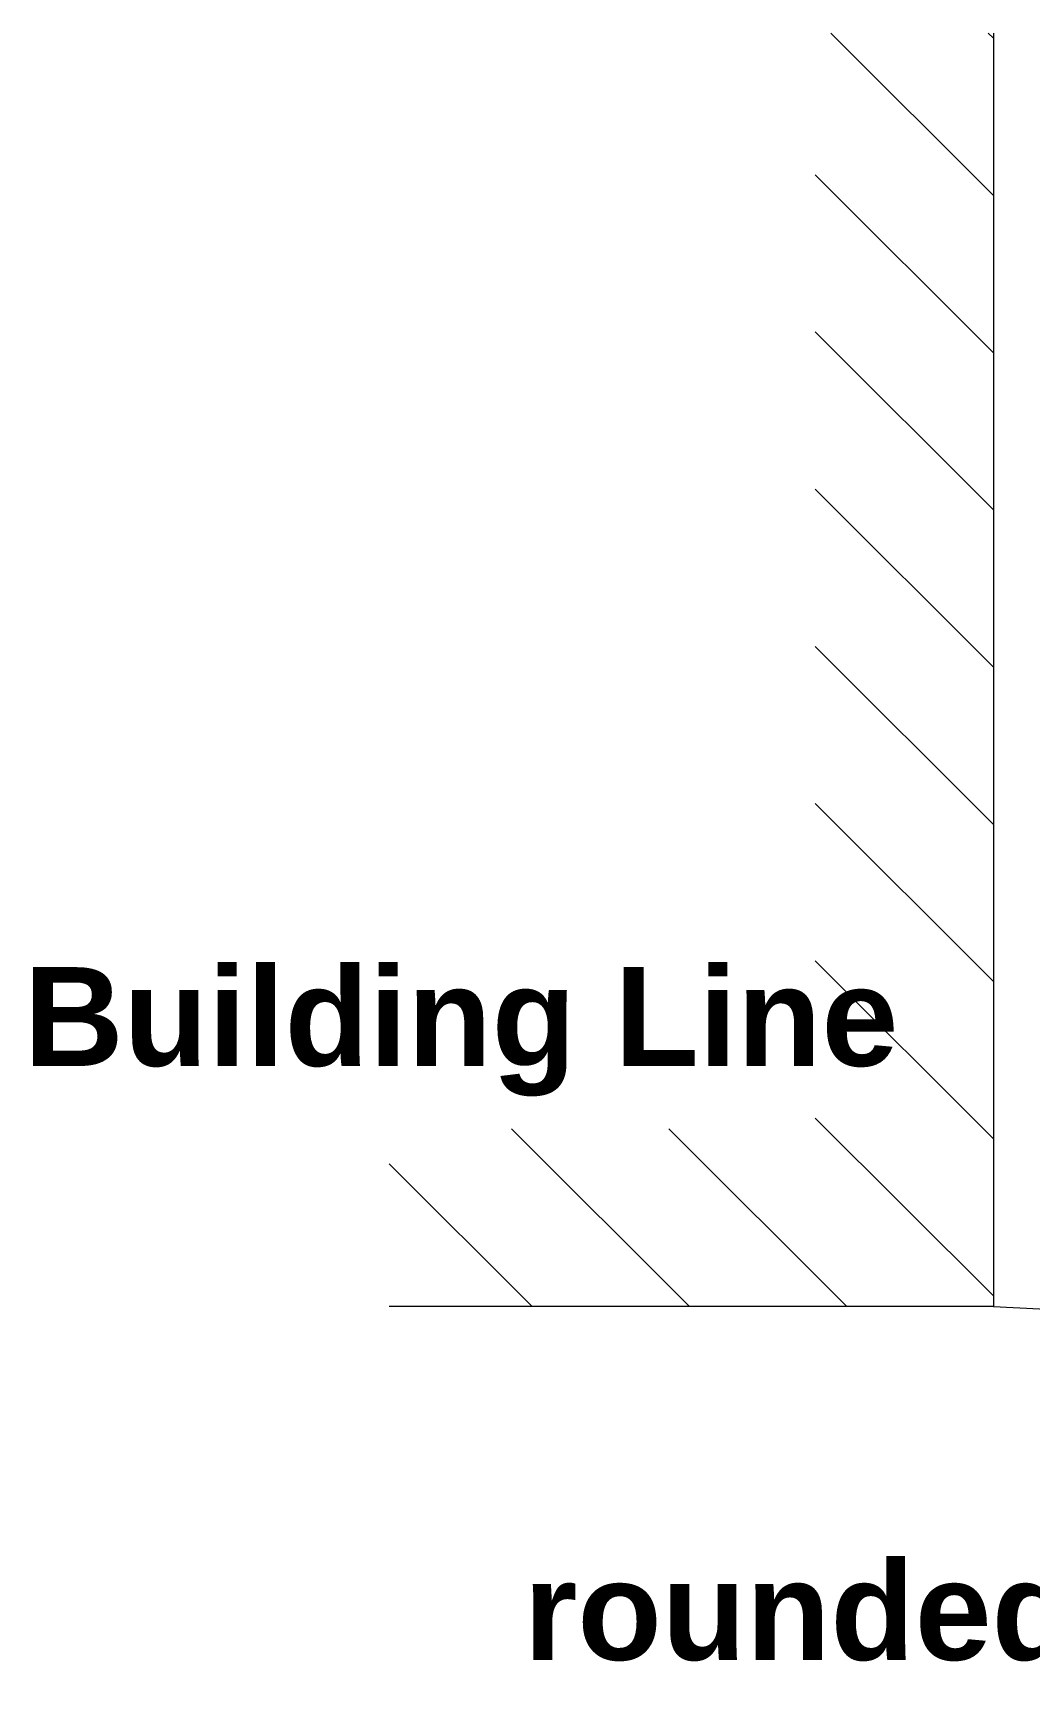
# Model space of a CAD drawing. Header units: metres. Extents: x 6910 to 7143, y 127 to 187.
# Drawn here: x 6978.694 to 6980.128, y 158.419 to 160.805 of the extents above; entities that cross this region are included whole.
import ezdxf

# ---------------------------------------------------------------- set-up
doc = ezdxf.new("R2010")
doc.units = ezdxf.units.M
doc.styles.get("Standard").update_dxf_attribs({"font": 'arialbd.ttf'})

# ---------------------------------------------------------------- blocks, each defined once
blk = doc.blocks.new('4564646')
at = {"lineweight": 18, "ltscale": 7}
h = blk.add_hatch(dxfattribs=at)
h.set_pattern_fill('ANSI31', color=256, scale=6.116965, angle=90, style=0)
h.set_pattern_definition([(135, (2496.6535, 4335.152), (-0.5406684, -0.5406684), [])])
h.paths.add_polyline_path([(6594.011, 1831.111), (6592.787, 1831.111), (6592.787, 1823.575), (6589.858, 1823.575), (6589.858, 1822.352), (6594.011, 1822.352)])
for p, q in [((6594.011, 1831.111), (6594.011, 1822.352)), ((6594.011, 1822.352), (6589.858, 1822.352)), ((6594.011, 1822.352), (6601.384, 1821.983))]:
    blk.add_line(p, q, dxfattribs=at)
for s, p in [('Building Line', (6587.346, 1824.007)), ('rounded size pebbles', (6590.782, 1819.921))]:
    blk.add_text(s, height=0.67966, dxfattribs=at).set_placement(p)

msp = doc.modelspace()

# ---------------------------------------------------------------- block references
at = {"lineweight": 20, "xscale": 0.2093308547052391, "yscale": 0.2093308547052391, "zscale": 0.2093308547052391}
msp.add_blockref('4564646', (5599.7454, -222.5034), dxfattribs=at)

doc.saveas('drawing.dxf')
